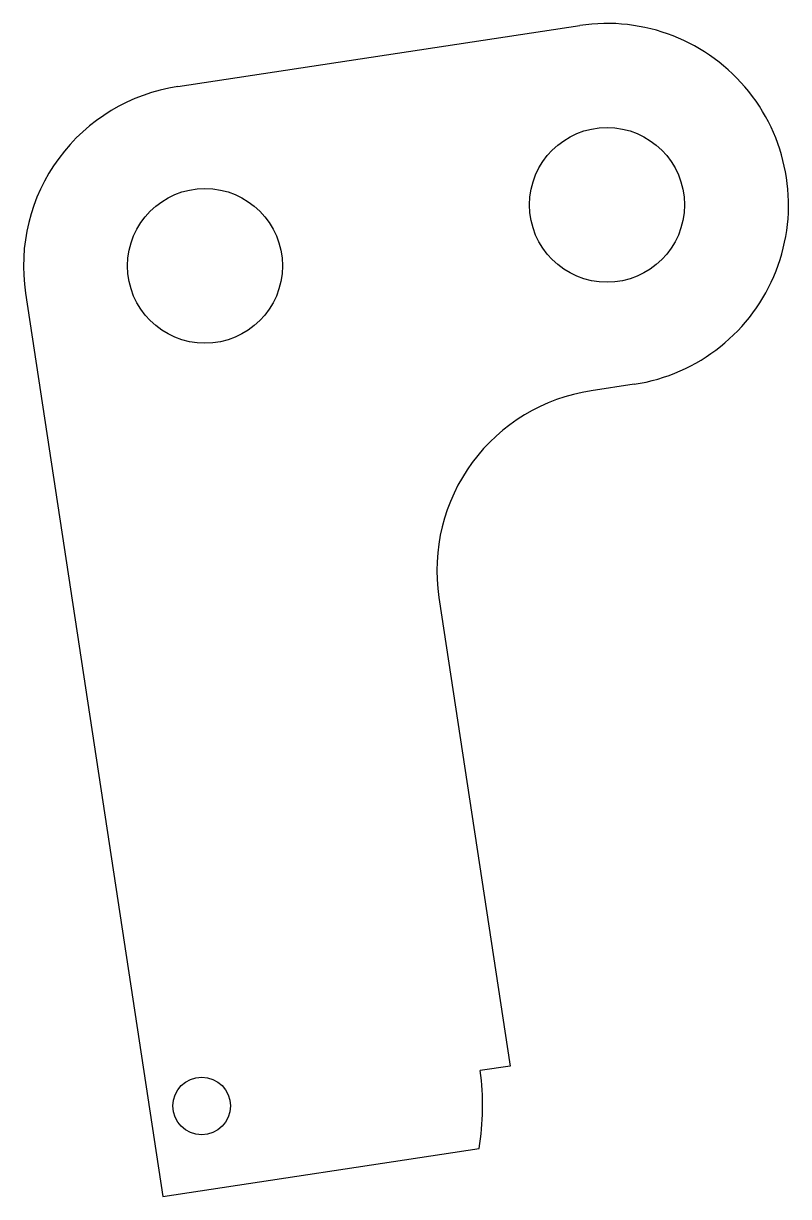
# Model space of a CAD drawing. Header units: millimetres. Extents: x -30 to 96, y -419 to -225.
import ezdxf

# ---------------------------------------------------------------- set-up
doc = ezdxf.new("R2010")
doc.units = ezdxf.units.MM
doc.layers.add('Binder014', color=7, linetype='CONTINUOUS')

msp = doc.modelspace()

# ---------------------------------------------------------------- linework, layer by layer
at = {"layer": 'Binder014'}
for p, q in [((-4.50554, -235.439, -6.35), (61.9323, -225.347, -6.35)), ((-29.6597, -269.604, -6.35), (-6.96682, -418.991, -6.35)), ((70.9434, -284.666, -6.35), (63.825, -285.747, -6.35)), ((38.6708, -319.913, -6.35), (50.4453, -397.424, -6.35)), ((50.4453, -397.424, -6.35), (45.502, -398.174, -6.35)), ((-6.96682, -418.991, -6.35), (45.3329, -411.046, -6.35))]:
    msp.add_line(p, q, dxfattribs=at)
for centre, radius in [((66.4378, -255.006), 12.8), ((0, -265.099), 12.8), ((-0.544419, -404.006), 4.7625)]:
    msp.add_circle(centre, radius, dxfattribs=at)
for centre, radius, start, end in [((66.4378, -255.006, -6.35), 30, -81.3624, 98.6376), ((0, -265.099, -6.35), 30, 98.6376, -171.362), ((68.3306, -315.407, -6.35), 30, 98.6376, -171.362), ((-0.544419, -404.006, -6.35), 46.4142, -8.72388, 7.21788)]:
    msp.add_arc(centre, radius, start, end, dxfattribs=at)

doc.saveas('drawing.dxf')
